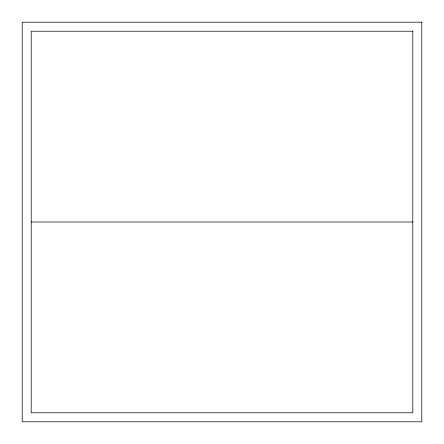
<?xml version="1.0" encoding="UTF-8"?>
<svg xmlns="http://www.w3.org/2000/svg" width="444" height="444" viewBox="0 0 444 444"><rect width="100%" height="100%" fill="white"/><g stroke="black" fill="none" stroke-linecap="round" stroke-linejoin="round"><path stroke-width="0.67" d="M31.197 222L412.803 222M421.8 22.2L22.2 22.2L22.2 421.8L421.8 421.8L421.8 22.2M412.803 31.197L31.197 31.197L31.197 412.803L412.803 412.803L412.803 31.197"/></g></svg>
